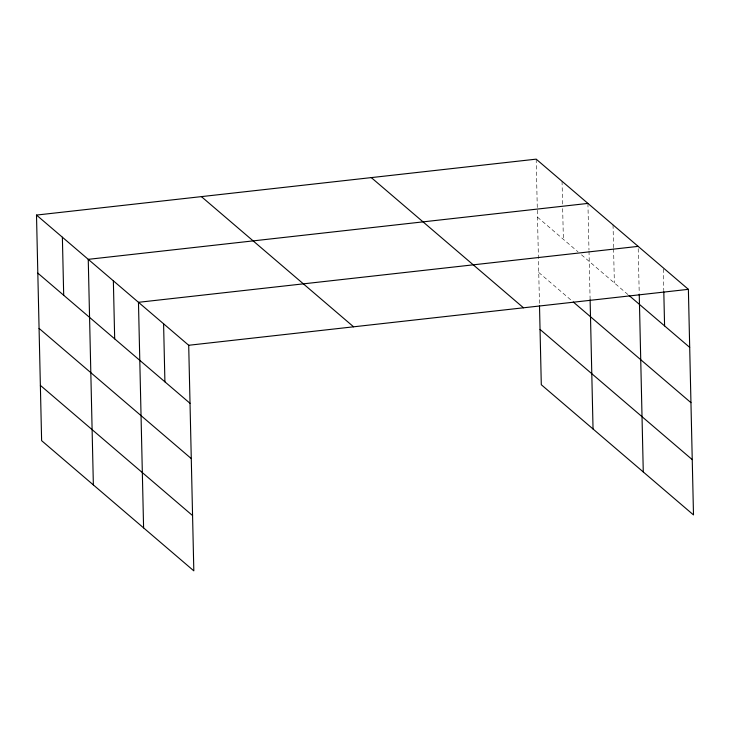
<?xml version="1.0" encoding="UTF-8"?>
<svg xmlns="http://www.w3.org/2000/svg" width="730" height="730" viewBox="0 0 730 730"><rect width="100%" height="100%" fill="white"/><g stroke="black" fill="none" stroke-linecap="round" stroke-linejoin="round"><path stroke-width="0.55" stroke-dasharray="3.65 2.74" d="M537.499 217.184L578.032 251.859M581.481 254.806L628.211 294.783M538.749 272.473L572.384 301.244M663.296 268.996L663.78 290.613M638.202 248.647L639.215 293.031M613.045 224.895L613.556 247.652M613.583 248.793L614.359 282.93M587.924 203.414L588.982 250.071M589.01 251.202L590.114 299.811M562.054 181.277L562.565 204.035M562.675 208.588L563.368 239.312M536.176 159.149L539.47 304.373"/><path stroke-width="1.09" d="M36.5 215.076L188.705 345.272L193.824 570.851L41.619 440.664L36.5 215.076L536.176 159.149L688.381 289.335L693.5 514.924L541.295 384.728L539.497 305.514M587.924 203.414L88.248 259.342L93.367 484.93M638.157 246.375L138.472 302.311L143.591 527.89M188.705 345.272L688.381 289.335M629.077 295.522L689.695 347.38M573.251 301.983L690.954 402.668M371.287 177.6L523.483 307.795M540.045 329.44L692.241 459.626M201.398 196.625L353.594 326.812M37.814 273.12L190.019 403.307M39.073 328.409L191.278 458.595M40.369 385.376L192.565 515.562M663.807 291.754L664.583 325.89M639.243 294.172L643.276 471.954M590.114 299.811L593.043 428.994M163.593 323.791L164.907 381.827M113.36 280.831L114.683 338.866M62.378 237.213L63.692 295.248"/></g></svg>
